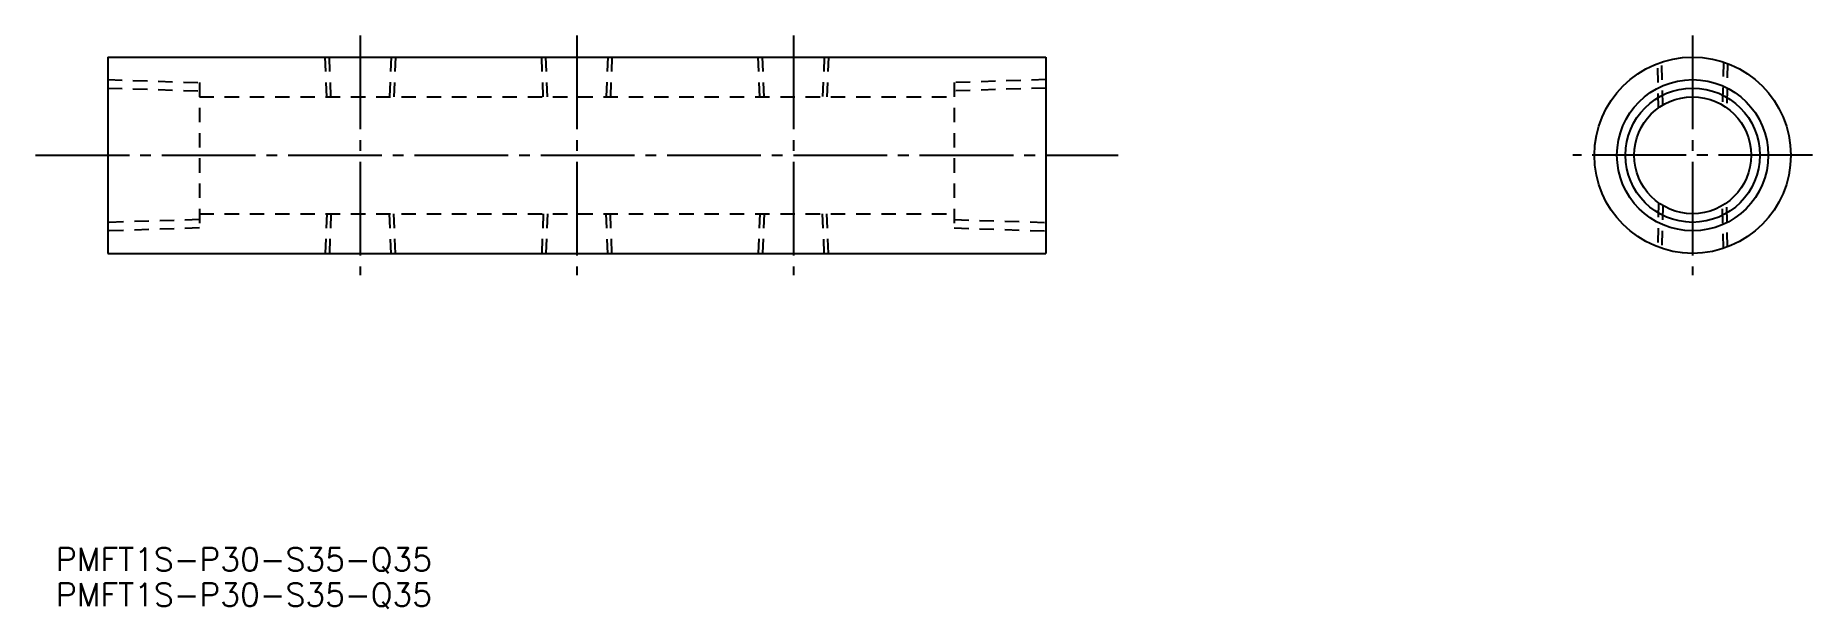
# Model space of a CAD drawing. Extents: x 31 to 278, y 83 to 162.
import ezdxf

# ---------------------------------------------------------------- set-up
doc = ezdxf.new("R2010")
doc.units = 0
doc.linetypes.add('CENTER', pattern=[17.5, 13, -1.5, 1.5, -1.5])
doc.linetypes.add('DASHED', pattern=[3.5, 2, -1.5])
doc.layers.get('0').update_dxf_attribs({"linetype": 'CONTINUOUS'})
doc.layers.add('CENTER', color=1, linetype='CENTER')
doc.styles.get("Standard").update_dxf_attribs({"font": 'txt.shx', "bigfont": '@extfont2.shx'})

msp = doc.modelspace()

# ---------------------------------------------------------------- linework, layer by layer
at = {"color": 7, "linetype": 'CONTINUOUS'}
for p, q in [((41.46, 159.27), (171.46, 159.27)), ((41.46, 159.27), (41.46, 132.07)), ((171.46, 159.27), (171.46, 132.07)), ((41.46, 156.52), (41.46, 134.82)), ((41.46, 132.07), (171.46, 132.07))]:
    msp.add_line(p, q, dxfattribs=at)
at = {"color": 3, "linetype": 'DASHED'}
for p, q in [((71.82, 153.77), (71.6, 159.27)), ((72.4, 153.77), (72.18, 159.29)), ((80.75, 159.29), (80.52, 153.77)), ((81.33, 159.27), (81.11, 153.77)), ((101.82, 153.77), (101.6, 159.27)), ((102.4, 153.77), (102.18, 159.29)), ((110.75, 159.29), (110.52, 153.77)), ((111.33, 159.27), (111.11, 153.77)), ((131.82, 153.77), (131.6, 159.27)), ((132.4, 153.77), (132.18, 159.29)), ((140.75, 159.29), (140.52, 153.77)), ((141.33, 159.27), (141.11, 153.77)), ((256.35, 152.25), (256.22, 158.38)), ((256.92, 152.63), (256.8, 158.58)), ((265.33, 158.58), (265.21, 152.63)), ((265.91, 158.38), (265.78, 152.25)), ((41.46, 156.15), (54.16, 155.75)), ((54.16, 155.75), (54.16, 135.59)), ((171.46, 156.15), (158.76, 155.75)), ((158.76, 155.75), (158.76, 135.59)), ((41.46, 154.98), (54.16, 154.59)), ((54.16, 153.77), (158.76, 153.77)), ((171.46, 154.98), (158.76, 154.59)), ((256.35, 139.08), (256.22, 132.96)), ((256.92, 138.71), (256.8, 132.76)), ((265.33, 132.76), (265.21, 138.71)), ((265.91, 132.96), (265.78, 139.08)), ((54.16, 136.75), (41.46, 136.35)), ((54.16, 135.59), (41.46, 135.19)), ((54.16, 137.57), (158.76, 137.57)), ((71.82, 137.57), (71.6, 132.07)), ((72.4, 137.57), (72.18, 132.05)), ((80.75, 132.05), (80.52, 137.57)), ((81.33, 132.07), (81.11, 137.57)), ((101.82, 137.57), (101.6, 132.07)), ((102.4, 137.57), (102.18, 132.05)), ((110.75, 132.05), (110.52, 137.57)), ((111.33, 132.07), (111.11, 137.57)), ((131.82, 137.57), (131.6, 132.07)), ((132.4, 137.57), (132.18, 132.05)), ((140.75, 132.05), (140.52, 137.57)), ((141.33, 132.07), (141.11, 137.57)), ((158.76, 136.75), (171.46, 136.35)), ((158.76, 135.59), (171.46, 135.19))]:
    msp.add_line(p, q, dxfattribs=at)
at = {"color": 7, "linetype": 'CONTINUOUS'}
for centre, radius in [((261.06, 145.67), 13.6), ((261.06, 145.68), 9.31), ((261.06, 145.67), 8.1)]:
    msp.add_circle(centre, radius, dxfattribs=at)
at = {"color": 3, "linetype": 'CONTINUOUS'}
msp.add_circle((261.06, 145.67), 10.48, dxfattribs=at)
at = {"layer": 'CENTER', "color": 1, "linetype": 'CENTER'}
for p, q in [((76.46, 162.27), (76.46, 129.07)), ((106.46, 162.27), (106.46, 129.07)), ((136.46, 162.27), (136.46, 129.07)), ((261.06, 162.27), (261.06, 129.07)), ((31.46, 145.67), (181.46, 145.67)), ((277.66, 145.67), (244.46, 145.67))]:
    msp.add_line(p, q, dxfattribs=at)

# ---------------------------------------------------------------- texts
at = {"color": 7, "linetype": 'CONTINUOUS'}
for p in [(34.29, 88.04), (34.29, 83.15)]:
    msp.add_text('PMFT1S-P30-S35-Q35', height=3.2, dxfattribs=at).set_placement(p)

doc.saveas('drawing.dxf')
